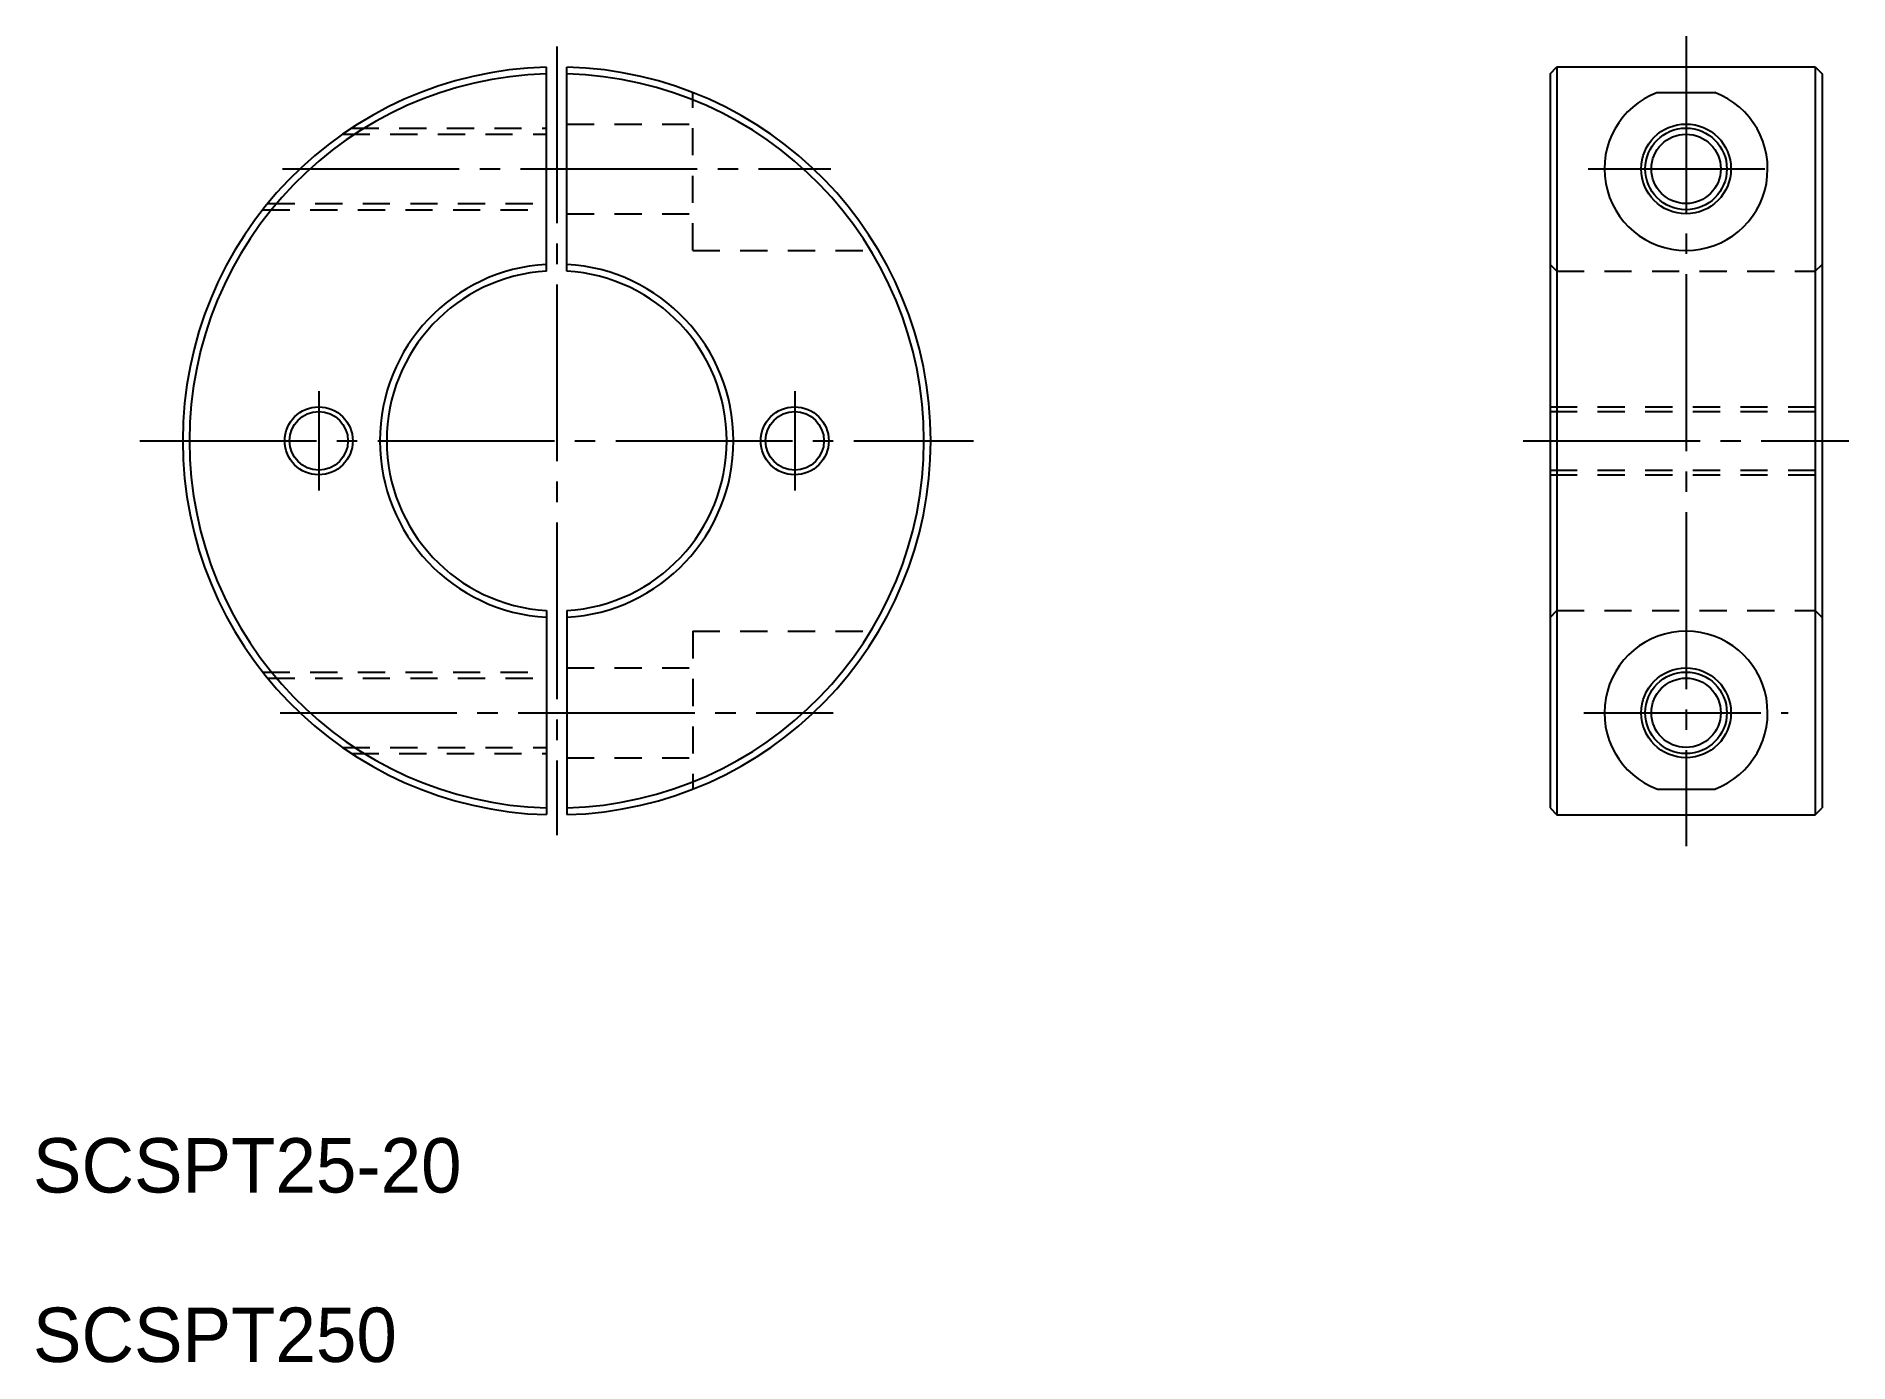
# Model space of a CAD drawing. Extents: x 88 to 222, y 148 to 245.
import ezdxf

# ---------------------------------------------------------------- set-up
doc = ezdxf.new("R2010")
doc.units = 0
doc.linetypes.add('CENTER', pattern=[17.5, 13, -1.5, 1.5, -1.5])
doc.linetypes.add('DASHED', pattern=[3.5, 2, -1.5])
doc.layers.get('0').update_dxf_attribs({"linetype": 'CONTINUOUS'})
doc.layers.add('CENTER', color=1, linetype='CENTER')

msp = doc.modelspace()

# ---------------------------------------------------------------- linework, layer by layer
at = {"color": 7, "linetype": 'CONTINUOUS'}
for p, q in [((125.79, 228.18), (125.79, 243.19)), ((127.29, 228.18), (127.29, 243.19)), ((199.58, 242.7), (200.08, 243.2)), ((199.58, 242.7), (199.58, 188.7)), ((200.08, 243.2), (200.08, 188.2)), ((200.08, 243.2), (219.08, 243.2)), ((219.08, 243.2), (219.08, 188.2)), ((219.58, 242.7), (219.58, 188.7)), ((219.58, 242.7), (219.58, 242.7)), ((125.79, 203.22), (125.79, 188.21)), ((127.29, 203.22), (127.29, 188.21)), ((199.58, 188.7), (200.08, 188.2)), ((200.08, 188.2), (219.08, 188.2)), ((219.08, 188.2), (219.58, 188.7))]:
    msp.add_line(p, q, dxfattribs=at)
for p, q in [((219.08, 243.2), (219.58, 242.7)), ((207.47, 241.32), (211.69, 241.32)), ((219.58, 227.93), (219.58, 227.93)), ((217.08, 215.7), (217.08, 215.7)), ((207.47, 190.08), (211.69, 190.08))]:
    msp.add_line(p, q)
at = {"color": 3, "linetype": 'DASHED'}
for p, q in [((136.54, 229.7), (136.54, 241.32)), ((111.46, 238.7), (125.79, 238.7)), ((127.29, 239), (136.54, 239)), ((110.8, 238.25), (125.79, 238.25)), ((104.92, 232.7), (125.79, 232.7)), ((105.28, 233.15), (125.79, 233.15)), ((127.29, 232.4), (136.54, 232.4)), ((136.54, 229.7), (150.21, 229.7)), ((199.58, 228.68), (200.08, 228.18)), ((200.08, 228.18), (219.08, 228.18)), ((219.08, 228.18), (219.58, 228.68)), ((199.58, 218.2), (219.58, 218.2)), ((199.58, 217.85), (219.58, 217.85)), ((199.58, 213.55), (219.58, 213.55)), ((199.58, 213.2), (219.58, 213.2)), ((199.58, 202.72), (200.08, 203.22)), ((200.08, 203.22), (219.08, 203.22)), ((219.08, 203.22), (219.58, 202.72)), ((136.54, 201.7), (150.21, 201.7)), ((136.54, 201.7), (136.54, 190.08)), ((104.92, 198.7), (125.79, 198.7)), ((127.29, 199), (136.54, 199)), ((105.28, 198.25), (125.79, 198.25)), ((110.8, 193.15), (125.79, 193.15)), ((111.46, 192.7), (125.79, 192.7)), ((127.29, 192.4), (136.54, 192.4))]:
    msp.add_line(p, q, dxfattribs=at)
at = {"color": 7, "linetype": 'CONTINUOUS'}
for centre in [(209.58, 235.7), (209.58, 195.7)]:
    msp.add_circle(centre, 3.3, dxfattribs=at)
at = {"color": 3, "linetype": 'CONTINUOUS'}
for centre in [(209.58, 235.7), (209.58, 195.7)]:
    msp.add_circle(centre, 3, dxfattribs=at)
for centre, radius in [((209.58, 235.7), 2.55), ((109.04, 215.7), 2.5), ((109.04, 215.7), 2.15), ((144.04, 215.7), 2.5), ((144.04, 215.7), 2.15), ((209.58, 195.7), 2.55)]:
    msp.add_circle(centre, radius)
for centre, radius, start, end in [((126.54, 215.7), 27.5, 91.5628, 268.4372), ((126.54, 215.7), 27, 91.5918, 268.4082), ((126.54, 215.7), 27.5, 271.5628, 88.4372), ((126.54, 215.7), 27, 271.5918, 88.4082), ((209.58, 235.7), 6, 110.5723, 69.4277), ((209.58, 195.7), 6, 290.5723, 249.4277)]:
    msp.add_arc(centre, radius, start, end)
at = {"color": 7, "linetype": 'CONTINUOUS'}
for radius, start, end in [(13, 93.3074, 266.6926), (12.5, 93.4398, 266.5602), (13, 273.3074, 86.6926), (12.5, 273.4398, 86.5602)]:
    msp.add_arc((126.54, 215.7), radius, start, end, dxfattribs=at)
at = {"layer": 'CENTER', "color": 1, "linetype": 'CENTER'}
for p, q in [((209.58, 245.45), (209.58, 185.89)), ((126.54, 244.7), (126.54, 186.7)), ((106.38, 235.7), (146.7, 235.7)), ((202.38, 235.7), (216.78, 235.7)), ((109.04, 219.35), (109.04, 212.05)), ((144.04, 219.35), (144.04, 212.05)), ((95.88, 215.7), (157.19, 215.7)), ((197.61, 215.7), (221.54, 215.7)), ((106.2, 195.7), (146.88, 195.7)), ((202.07, 195.7), (217.08, 195.7))]:
    msp.add_line(p, q, dxfattribs=at)

# ---------------------------------------------------------------- texts
for s, p in [('SCSPT25-20', (88.03, 160.42)), ('SCSPT250', (88.03, 147.96))]:
    msp.add_text(s, height=4).set_placement(p)

doc.saveas('drawing.dxf')
